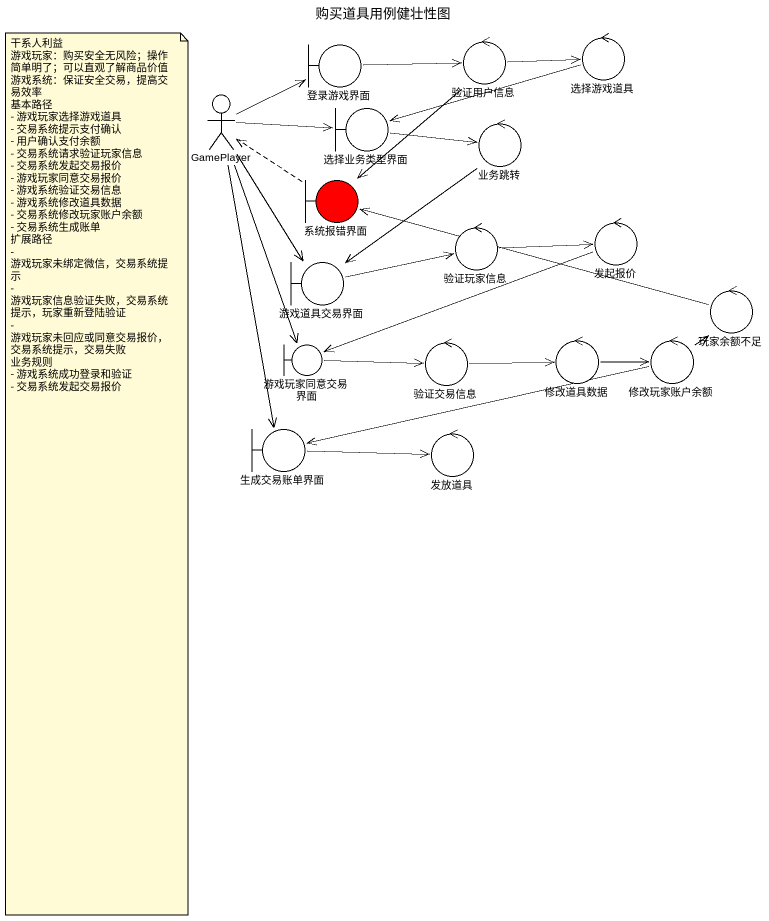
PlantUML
@startuml
title 购买道具用例健壮性图
boundary 登录游戏界面
control 验证用户信息
control 选择游戏道具
actor GamePlayer
boundary 选择业务类型界面
control 业务跳转
boundary 系统报错界面 #FF0000
control 发起报价
boundary 游戏道具交易界面
control 验证玩家信息
control 玩家余额不足
boundary 游戏玩家同意交易界面
control 验证交易信息
control 修改道具数据
control 修改玩家账户余额
boundary 生成交易账单界面
control 发放道具
登录游戏界面 -right-> 验证用户信息
验证用户信息 -right-> 选择游戏道具
验证用户信息 --> 系统报错界面
选择游戏道具 -left-> 选择业务类型界面
GamePlayer -right-> 登录游戏界面
GamePlayer -right-> 选择业务类型界面
GamePlayer --> 游戏道具交易界面
GamePlayer --> 游戏玩家同意交易界面
GamePlayer --> 生成交易账单界面
选择业务类型界面 -right-> 业务跳转
业务跳转 --> 游戏道具交易界面
系统报错界面 .up.> GamePlayer
发起报价 -left-> 游戏玩家同意交易界面
游戏道具交易界面 -right-> 验证玩家信息
验证玩家信息 -right-> 发起报价
玩家余额不足 -left-> 系统报错界面
游戏玩家同意交易界面 -right-> 验证交易信息
验证交易信息 -right-> 修改道具数据
修改道具数据 -right-> 修改玩家账户余额
修改玩家账户余额 -up-> 玩家余额不足
修改玩家账户余额 -left-> 生成交易账单界面
生成交易账单界面 -right-> 发放道具
note as N1
  干系人利益
  游戏玩家：购买安全无风险；操作简单明了；可以直观了解商品价值
  游戏系统：保证安全交易，提高交易效率
  基本路径
  - 游戏玩家选择游戏道具
  - 交易系统提示支付确认
  - 用户确认支付余额
  - 交易系统请求验证玩家信息
  - 交易系统发起交易报价
  - 游戏玩家同意交易报价
  - 游戏系统验证交易信息
  - 游戏系统修改道具数据
  - 交易系统修改玩家账户余额
  - 交易系统生成账单
  扩展路径
  - 游戏玩家未绑定微信，交易系统提示
  - 游戏玩家信息验证失败，交易系统提示，玩家重新登陆验证
  - 游戏玩家未回应或同意交易报价，交易系统提示，交易失败
  业务规则
  - 游戏系统成功登录和验证
  - 交易系统发起交易报价
end note
@enduml
